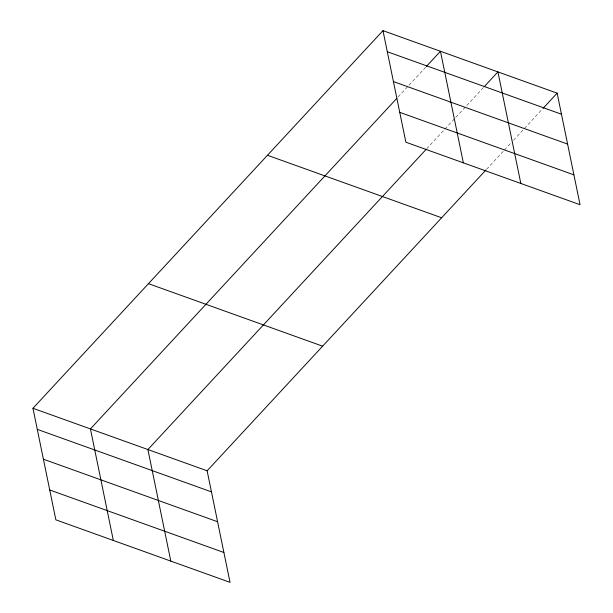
<?xml version="1.0" encoding="UTF-8"?>
<svg xmlns="http://www.w3.org/2000/svg" width="613" height="613" viewBox="0 0 613 613"><rect width="100%" height="100%" fill="white"/><g stroke="black" fill="none" stroke-linecap="round" stroke-linejoin="round"><path stroke-width="0.46" stroke-dasharray="3.06 2.3" d="M398.098 96.969L425.69 67.2M426.694 148.752L483.81 87.138M486.553 169.311L503.878 150.622M504.522 149.932L510.943 143.005M513.51 140.239L542.382 109.083"/><path stroke-width="0.92" d="M485.917 170.008L207.125 470.792L230.028 582.35L55.86 519.839L32.956 408.289L382.972 30.65L557.14 93.161L580.044 204.711L405.875 142.208L382.972 30.65M396.818 98.356L90.433 428.916L113.336 540.467M426.334 66.51L440.448 51.277L463.351 162.836M426.058 149.449L147.909 449.544L170.805 561.094M484.446 86.441L497.925 71.905L520.828 183.463M543.026 108.386L557.14 93.161M387.301 51.722L561.47 114.225M393.431 81.583L567.6 144.086M399.745 112.348L573.914 174.851M267.467 155.273L441.636 217.776M148.461 283.666L322.63 346.176M32.956 408.289L207.125 470.792M37.286 429.361L211.454 491.864M43.416 459.214L217.577 521.724M49.73 489.979L223.898 552.489"/></g></svg>
